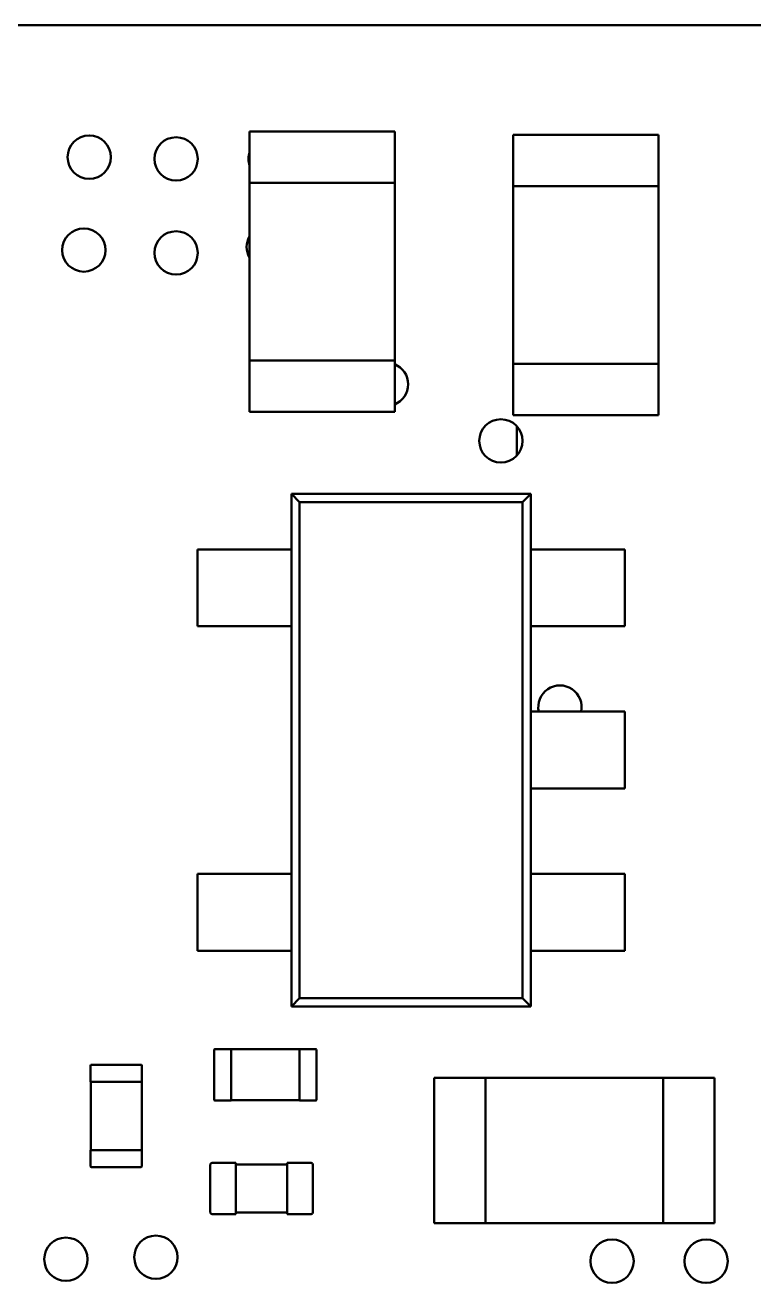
# Model space of a CAD drawing. Header units: millimetres. Extents: x 46 to 194, y 102 to 162.
# Drawn here: x 132.24 to 136.51, y 135.54 to 142.9 of the extents above; entities that cross this region are included whole.
import ezdxf

# ---------------------------------------------------------------- set-up
doc = ezdxf.new("R2010")
doc.units = ezdxf.units.MM
doc.header["$LTSCALE"] = 0.75
doc.layers.add('Visible', color=7, linetype='Continuous', lineweight=50)

msp = doc.modelspace()

# ---------------------------------------------------------------- linework, layer by layer
at = {"layer": 'Visible', "extrusion": (0, 0, -1)}
for p, q in [((168.7993, 142.8999), (127.7993, 142.8999)), ((133.5556, 142.277), (133.5556, 142.2695)), ((134.4056, 142.277), (133.5556, 142.277)), ((133.5556, 141.977), (133.5556, 142.2695)), ((134.4056, 142.277), (134.4056, 142.2695)), ((134.4056, 141.977), (134.4056, 142.2695)), ((135.0994, 142.2577), (135.0994, 142.2502)), ((135.9494, 142.2577), (135.0994, 142.2577)), ((135.0994, 141.9577), (135.0994, 142.2502)), ((135.9494, 142.2577), (135.9494, 142.2502)), ((135.9494, 141.9577), (135.9494, 142.2502)), ((133.5556, 141.977), (133.5556, 140.937)), ((134.4056, 141.977), (133.5556, 141.977)), ((134.4056, 140.937), (134.4056, 141.977)), ((135.0994, 141.9577), (135.0994, 140.9177)), ((135.9494, 141.9577), (135.0994, 141.9577)), ((135.9494, 140.9177), (135.9494, 141.9577)), ((133.5556, 140.937), (134.4056, 140.937)), ((133.5556, 140.937), (133.5556, 140.6445)), ((134.4056, 140.937), (134.4056, 140.6445)), ((135.0994, 140.9177), (135.9494, 140.9177)), ((135.0994, 140.9177), (135.0994, 140.6252)), ((135.9494, 140.9177), (135.9494, 140.6252)), ((133.5556, 140.637), (133.5556, 140.6445)), ((133.5556, 140.637), (134.4056, 140.637)), ((134.4056, 140.637), (134.4056, 140.6445)), ((135.0994, 140.6177), (135.0994, 140.6252)), ((135.0994, 140.6177), (135.9494, 140.6177)), ((135.9494, 140.6177), (135.9494, 140.6252)), ((135.1196, 140.3805), (135.1196, 140.5528)), ((133.8009, 140.1569), (133.8009, 139.8319)), ((133.849, 140.1087), (133.8009, 140.1569)), ((135.2009, 140.1569), (133.8009, 140.1569)), ((135.1528, 140.1087), (135.2009, 140.1569)), ((135.2009, 139.8319), (135.2009, 140.1569)), ((133.849, 140.1087), (133.849, 137.205)), ((135.1528, 140.1087), (133.849, 140.1087)), ((135.1528, 137.205), (135.1528, 140.1087)), ((133.4739, 139.8319), (133.2509, 139.8319)), ((133.2509, 139.8319), (133.2509, 139.3819)), ((133.4739, 139.8319), (133.5236, 139.8319)), ((133.5457, 139.8319), (133.5236, 139.8319)), ((133.7442, 139.8319), (133.5457, 139.8319)), ((133.8009, 139.8319), (133.7442, 139.8319)), ((133.8009, 139.8319), (133.8009, 139.3819)), ((135.2009, 139.8319), (135.2575, 139.8319)), ((135.2009, 139.3819), (135.2009, 139.8319)), ((135.456, 139.8319), (135.2575, 139.8319)), ((135.456, 139.8319), (135.4782, 139.8319)), ((135.4782, 139.8319), (135.5278, 139.8319)), ((135.5278, 139.8319), (135.7509, 139.8319)), ((135.7509, 139.8319), (135.7509, 139.3819)), ((133.4739, 139.3819), (133.2509, 139.3819)), ((133.5236, 139.3819), (133.4739, 139.3819)), ((133.5457, 139.3819), (133.5236, 139.3819)), ((133.5457, 139.3819), (133.7442, 139.3819)), ((133.8009, 139.3819), (133.7442, 139.3819)), ((133.8009, 139.3819), (133.8009, 137.9319)), ((135.2009, 139.3819), (135.2575, 139.3819)), ((135.2009, 138.8819), (135.2009, 139.3819)), ((135.2575, 139.3819), (135.456, 139.3819)), ((135.456, 139.3819), (135.4782, 139.3819)), ((135.5278, 139.3819), (135.4782, 139.3819)), ((135.5278, 139.3819), (135.7509, 139.3819)), ((135.2009, 138.8819), (135.2575, 138.8819)), ((135.2009, 138.4319), (135.2009, 138.8819)), ((135.456, 138.8819), (135.2575, 138.8819)), ((135.456, 138.8819), (135.4782, 138.8819)), ((135.4782, 138.8819), (135.5278, 138.8819)), ((135.5278, 138.8819), (135.7509, 138.8819)), ((135.7509, 138.8819), (135.7509, 138.4319)), ((135.2009, 138.4319), (135.2575, 138.4319)), ((135.2009, 137.9319), (135.2009, 138.4319)), ((135.2575, 138.4319), (135.456, 138.4319)), ((135.456, 138.4319), (135.4782, 138.4319)), ((135.5278, 138.4319), (135.4782, 138.4319)), ((135.5278, 138.4319), (135.7509, 138.4319)), ((133.2509, 137.4819), (133.2509, 137.9319)), ((133.4739, 137.9319), (133.2509, 137.9319)), ((133.4739, 137.9319), (133.5236, 137.9319)), ((133.5457, 137.9319), (133.5236, 137.9319)), ((133.7442, 137.9319), (133.5457, 137.9319)), ((133.8009, 137.9319), (133.7442, 137.9319)), ((133.8009, 137.9319), (133.8009, 137.4819)), ((135.2009, 137.9319), (135.2575, 137.9319)), ((135.2009, 137.4819), (135.2009, 137.9319)), ((135.456, 137.9319), (135.2575, 137.9319)), ((135.456, 137.9319), (135.4782, 137.9319)), ((135.4782, 137.9319), (135.5278, 137.9319)), ((135.5278, 137.9319), (135.7509, 137.9319)), ((135.7509, 137.4819), (135.7509, 137.9319)), ((133.4739, 137.4819), (133.2509, 137.4819)), ((133.5236, 137.4819), (133.4739, 137.4819)), ((133.5457, 137.4819), (133.5236, 137.4819)), ((133.5457, 137.4819), (133.7442, 137.4819)), ((133.8009, 137.4819), (133.7442, 137.4819)), ((133.8009, 137.4819), (133.8009, 137.1569)), ((135.2009, 137.4819), (135.2575, 137.4819)), ((135.2009, 137.1569), (135.2009, 137.4819)), ((135.2575, 137.4819), (135.456, 137.4819)), ((135.456, 137.4819), (135.4782, 137.4819)), ((135.5278, 137.4819), (135.4782, 137.4819)), ((135.5278, 137.4819), (135.7509, 137.4819)), ((133.849, 137.205), (133.8009, 137.1569)), ((133.8009, 137.1569), (135.2009, 137.1569)), ((133.849, 137.205), (135.1528, 137.205)), ((135.1528, 137.205), (135.2009, 137.1569)), ((133.3485, 136.6119), (133.3485, 136.9019)), ((133.3535, 136.9069), (133.4485, 136.9069)), ((133.4485, 136.9019), (133.4485, 136.9069)), ((133.8485, 136.9064), (133.4485, 136.9064)), ((133.4485, 136.9059), (133.8485, 136.9059)), ((133.4485, 136.6119), (133.4485, 136.9019)), ((133.4485, 136.8869), (133.4485, 136.6269)), ((133.8485, 136.9069), (133.8485, 136.9019)), ((133.8485, 136.9069), (133.9435, 136.9069)), ((133.8485, 136.9019), (133.8485, 136.6119)), ((133.8485, 136.6269), (133.8485, 136.8869)), ((133.9485, 136.9019), (133.9485, 136.6119)), ((132.6262, 136.7156), (132.6262, 136.8106)), ((132.6312, 136.8156), (132.9212, 136.8156)), ((132.9262, 136.8106), (132.9262, 136.7156)), ((132.6262, 136.7156), (132.6312, 136.7156)), ((132.6267, 136.7156), (132.6267, 136.3156)), ((132.6272, 136.3156), (132.6272, 136.7156)), ((132.6312, 136.7156), (132.9212, 136.7156)), ((132.9062, 136.7156), (132.6462, 136.7156)), ((132.9212, 136.7156), (132.9262, 136.7156)), ((132.9252, 136.7156), (132.9252, 136.3156)), ((132.9257, 136.3156), (132.9257, 136.7156)), ((134.6359, 136.7381), (134.6434, 136.7381)), ((134.6359, 136.7381), (134.6359, 135.8881)), ((134.9359, 136.7381), (134.6434, 136.7381)), ((135.9759, 136.7381), (134.9359, 136.7381)), ((134.9359, 136.7381), (134.9359, 135.8881)), ((135.9759, 135.8881), (135.9759, 136.7381)), ((135.9759, 136.7381), (136.2684, 136.7381)), ((136.2759, 136.7381), (136.2684, 136.7381)), ((136.2759, 135.8881), (136.2759, 136.7381)), ((133.4485, 136.6069), (133.3535, 136.6069)), ((133.4485, 136.6069), (133.4485, 136.6119)), ((133.8485, 136.6079), (133.4485, 136.6079)), ((133.4485, 136.6074), (133.8485, 136.6074)), ((133.8485, 136.6119), (133.8485, 136.6069)), ((133.9435, 136.6069), (133.8485, 136.6069)), ((132.6312, 136.3156), (132.6262, 136.3156)), ((132.6262, 136.2206), (132.6262, 136.3156)), ((132.9212, 136.3156), (132.6312, 136.3156)), ((132.6462, 136.3156), (132.9062, 136.3156)), ((132.9262, 136.3156), (132.9212, 136.3156)), ((132.9262, 136.3156), (132.9262, 136.2206)), ((132.9212, 136.2156), (132.6312, 136.2156)), ((133.3264, 135.951), (133.3264, 136.231)), ((133.3364, 136.241), (133.4764, 136.241)), ((133.4764, 136.231), (133.4764, 136.241)), ((133.4764, 136.231), (133.7764, 136.231)), ((133.4764, 136.231), (133.4764, 135.951)), ((133.7764, 136.231), (133.7764, 136.241)), ((133.9164, 136.241), (133.7764, 136.241)), ((133.7764, 136.231), (133.7764, 135.951)), ((133.9264, 135.951), (133.9264, 136.231)), ((133.4764, 135.941), (133.3364, 135.941)), ((133.4764, 135.941), (133.4764, 135.951)), ((133.4764, 135.951), (133.7764, 135.951)), ((133.7764, 135.941), (133.7764, 135.951)), ((133.7764, 135.941), (133.9164, 135.941)), ((134.6359, 135.8881), (134.6434, 135.8881)), ((134.9359, 135.8881), (134.6434, 135.8881)), ((134.9359, 135.8881), (135.9759, 135.8881)), ((135.9759, 135.8881), (136.2684, 135.8881)), ((136.2759, 135.8881), (136.2684, 135.8881))]:
    msp.add_line(p, q, dxfattribs=at)
for centre in [(-132.6182, 142.1275), (-133.1262, 142.1171), (-132.5865, 141.5837), (-133.1262, 141.5669), (-135.0267, 140.4666), (-133.0081, 135.6884), (-132.4818, 135.6767), (-135.6769, 135.6655), (-136.2271, 135.6655)]:
    msp.add_circle(centre, 0.1267, dxfattribs=at)
for centre, radius, start, end in [((-133.6764, 142.1171), 0.1267, 342.33179, 17.66821), ((-133.6657, 141.602), 0.1267, 330.30319, 29.69681), ((-134.3576, 140.7978), 0.1267, 112.25624, 247.74376), ((-135.3721, 138.9088), 0.1267, 347.71509, 192.28491), ((-133.9435, 136.9019), 0.005, 90, 180), ((-132.6312, 136.8106), 0.005, 0, 90), ((-133.3535, 136.6119), 0.005, 270, 0), ((-132.9212, 136.2206), 0.005, 180, 270), ((-133.9164, 136.231), 0.01, 90, 180), ((-133.3364, 135.951), 0.01, 270, 0)]:
    msp.add_arc(centre, radius, start, end, dxfattribs=at)
at = {"layer": 'Visible'}
for centre, radius, start, end in [((133.3535, 136.9019), 0.005, 90, 180), ((132.9212, 136.8106), 0.005, 0, 90), ((133.9435, 136.6119), 0.005, 270, 0), ((132.6312, 136.2206), 0.005, 180, 270), ((133.3364, 136.231), 0.01, 90, 180), ((133.9164, 135.951), 0.01, 270, 0)]:
    msp.add_arc(centre, radius, start, end, dxfattribs=at)

doc.saveas('drawing.dxf')
